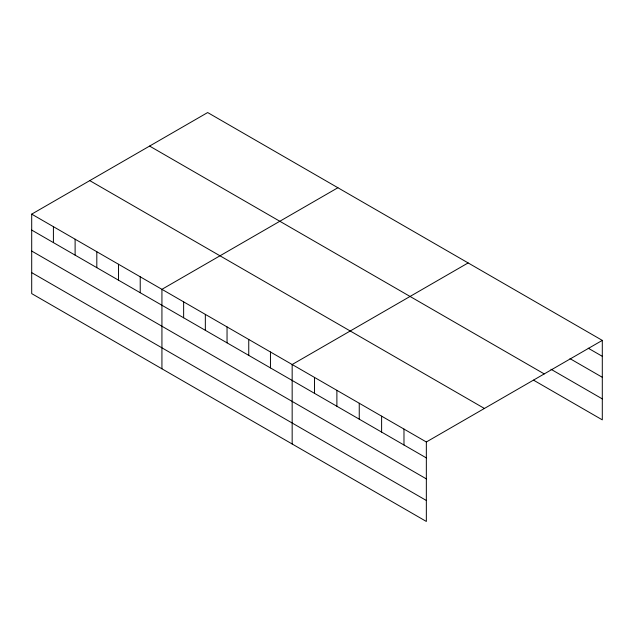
<?xml version="1.0" encoding="UTF-8"?>
<svg xmlns="http://www.w3.org/2000/svg" width="634" height="634" viewBox="0 0 634 634"><rect width="100%" height="100%" fill="white"/><g stroke="black" fill="none" stroke-linecap="round" stroke-linejoin="round"><path stroke-width="0.95" d="M31.7 214.141L426.341 441.985L426.341 521.449L31.7 293.613L31.7 214.141L207.659 112.551L602.3 340.387L602.3 419.859L533.559 380.17M337.89 187.735L161.932 289.326L161.932 368.798M468.122 262.928L292.163 364.518L292.163 443.982M426.341 441.985L602.3 340.387M588.217 348.193L602.3 356.316M569.998 358.638L602.3 377.285M550.946 369.242L602.3 398.889M149.592 146.074L544.234 373.917M89.766 180.619L484.408 408.454M31.7 230.071L426.341 457.906M31.7 251.04L426.341 478.876M31.7 272.644L426.341 500.48M403.977 429.067L403.977 444.997M381.613 416.158L381.613 432.087M359.248 403.248L359.248 419.177M336.884 390.338L336.884 406.267M314.527 377.428L314.527 393.357M270.456 351.981L270.456 367.91M248.75 339.452L248.75 355.381M227.043 326.922L227.043 342.851M205.337 314.393L205.337 330.322M183.638 301.855L183.638 317.785M140.225 276.796L140.225 292.726M118.518 264.267L118.518 280.196M96.812 251.738L96.812 267.659M75.113 239.2L75.113 255.13M53.407 226.671L53.407 242.6"/></g></svg>
